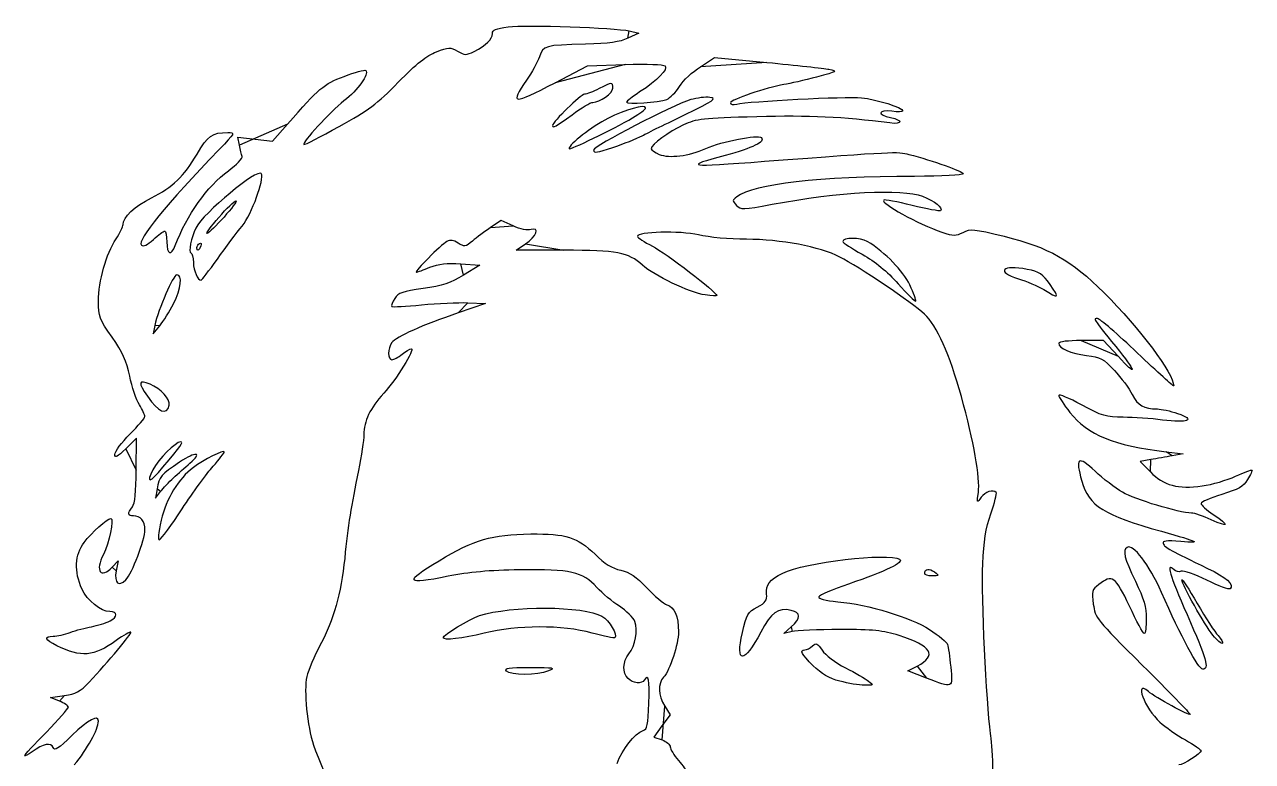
# Model space of a CAD drawing. Extents: x 116 to 499, y 270 to 710.
# Drawn here: x 140.4 to 499.4, y 494.3 to 709.6 of the extents above; entities that cross this region are included whole.
import ezdxf

# ---------------------------------------------------------------- set-up
doc = ezdxf.new("R2010")
doc.units = 0
doc.layers.add('Ebene_1', color=7, linetype='CONTINUOUS')

msp = doc.modelspace()

# ---------------------------------------------------------------- linework, layer by layer
at = {"layer": 'Ebene_1', "color": 7}
for points in [[(317.191424, 707.746476), (319.991424, 707.08882), (316.791424, 705.603068)], [(295.535528, 692.606676), (305.025344, 697.54194), (315.9622, 697.912868)], [(338.002464, 697.278508), (342.156752, 699.9443), (357.474088, 698.51946)], [(300.477216, 683.271452), (300.477216, 683.271452)], [(318.191456, 682.375052), (318.191456, 682.375052)], [(203.218544, 674.3689), (202.712024, 676.666348), (207.823272, 676.11898), (212.93452, 675.571612), (217.262976, 680.502644)], [(321.00736, 677.132572), (321.00736, 677.132572)], [(197.191456, 653.271452), (197.191456, 653.271452)], [(283.285528, 650.747756), (279.736224, 652.31778), (276.66384, 650.261204)], [(190.791456, 644.424236), (190.791456, 644.424236)], [(298.073152, 643.666988), (284.15484, 643.671788), (286.867608, 645.499924)], [(196.769696, 641.071452), (196.769696, 641.071452)], [(267.944096, 639.671788), (273.496744, 639.271788), (268.744096, 636.36726)], [(399.22984, 633.517044), (399.22984, 633.517052)], [(440.2414, 633.64246), (440.2414, 633.64246)], [(270.023856, 628.314316), (275.191456, 628.071788), (267.191456, 625.363108)], [(183.928584, 628.01722), (183.928584, 628.01722)], [(178.483192, 621.671452), (177.971864, 619.271452), (179.918784, 621.60574)], [(460.1432, 612.67142), (455.895584, 617.27142), (449.343504, 617.27142)], [(182.663856, 598.409116), (182.663856, 598.409116)], [(173.071592, 579.428948), (173.160152, 588.765628), (169.975784, 585.65618)], [(469.68412, 582.474676), (466.576816, 581.95866), (469.57644, 578.886764)], [(474.226168, 584.757196), (479.191424, 584.171388), (475.991424, 583.581044)], [(180.822048, 580.241284), (180.822048, 580.241284)], [(183.935192, 577.130348), (183.935192, 577.130348)], [(179.147888, 573.995204), (178.694824, 571.271452), (180.143136, 573.130348)], [(186.49008, 568.128436), (186.49008, 568.128436)], [(166.024056, 551.071452), (167.719008, 552.871452), (167.183376, 549.963068)], [(403.591456, 549.224236), (403.591456, 549.224236)], [(364.791456, 532.23778), (362.391456, 531.642748), (364.591456, 533.618724)], [(262.791456, 530.432996), (262.791456, 530.43302)], [(487.84472, 531.217132), (487.84472, 531.217132)], [(281.312176, 520.726004), (281.312176, 520.725996)], [(404.10952, 518.674156), (398.627584, 520.752628), (401.41208, 522.181164)], [(378.791456, 517.757108), (378.791456, 517.757108)], [(404.109496, 518.674156), (404.10952, 518.674156)], [(150.591456, 511.934068), (147.991456, 513.001276), (152.031048, 513.542636)], [(327.573984, 510.50006), (329.156512, 507.939476), (326.764704, 504.687124), (324.372904, 501.43478), (326.782176, 500.5949)]]:
    msp.add_lwpolyline(points, close=True, dxfattribs=at)
for points in [[(277.191424, 706.937844), (277.191424, 708.064668), (278.13716, 708.474476), (281.791424, 708.93114)], [(281.791424, 708.93114), (287.088616, 709.593116), (313.024576, 708.725164), (317.191424, 707.746476)], [(271.84436, 701.774724), (275.433592, 703.592036), (277.191424, 705.289396), (277.191424, 706.937844)], [(304.391424, 703.874084), (292.44548, 703.55826), (292.12944, 703.470404), (290.921376, 700.129572)], [(316.791424, 705.603068), (314.395376, 704.490588), (311.280056, 704.056204), (304.391424, 703.874084)], [(249.658504, 692.733004), (255.042488, 698.229948), (257.933136, 700.53734), (260.813824, 701.637484)], [(260.813824, 701.637484), (264.455496, 703.028252), (264.847744, 703.038796), (266.999672, 701.803764)], [(266.999672, 701.803764), (269.118464, 700.58774), (269.495536, 700.585484), (271.84436, 701.774724)], [(290.921376, 700.129572), (290.365096, 698.591196), (288.668288, 695.527452), (287.150688, 693.32126)], [(315.9622, 697.912868), (322.449704, 698.132892), (327.212976, 697.969908), (327.670696, 697.512148)], [(327.670696, 697.512148), (328.643512, 696.539332), (325.466824, 693.282612), (320.24396, 689.898316)], [(331.890144, 691.510988), (332.967064, 693.216932), (335.717608, 695.812316), (338.002464, 697.278508)], [(357.474088, 698.51946), (365.898624, 697.735796), (374.051424, 696.843268), (375.591424, 696.536076)], [(375.591424, 696.536076), (378.276512, 696.00046), (378.12876, 695.90742), (371.991424, 694.269236)], [(217.262976, 680.502644), (226.556912, 691.090436), (227.795336, 692.136692), (233.796408, 694.470548)], [(240.161328, 696.16822), (241.190168, 695.139372), (237.870032, 690.506764), (233.785112, 687.271452)], [(233.796408, 694.470548), (236.989152, 695.712228), (239.853368, 696.47618), (240.161328, 696.16822)], [(287.150688, 693.32126), (282.223544, 686.158444), (283.007928, 686.091604), (295.535528, 692.606676)], [(371.991424, 694.269236), (368.471424, 693.329676), (364.151424, 692.331124), (362.391424, 692.050236)], [(232.391424, 679.797524), (241.00248, 684.547324), (243.400776, 686.343988), (249.658504, 692.733004)], [(308.391456, 690.871452), (306.666512, 689.991452), (304.753072, 689.271452), (304.139376, 689.271452)], [(306.556032, 686.871452), (308.629928, 686.871452), (312.391456, 689.561044), (312.391456, 691.04394)], [(312.391456, 691.04394), (312.391456, 692.831924), (312.219792, 692.824524), (308.391456, 690.871452)], [(320.24396, 689.898316), (318.125064, 688.525316), (316.391424, 687.169612), (316.391424, 686.885644)], [(328.161768, 687.744052), (329.135464, 688.109924), (330.813232, 689.805044), (331.890144, 691.510988)], [(362.391424, 692.050236), (357.389544, 691.251956), (346.791424, 687.630084), (346.791424, 686.718996)], [(233.785112, 687.271452), (229.696592, 684.033292), (221.456808, 675.107116), (222.0624, 674.572212)], [(304.139376, 689.271452), (303.108128, 689.271452), (294.791456, 681.12898), (294.791456, 680.11934)], [(300.477216, 683.271452), (303.166856, 685.251452), (305.90232, 686.871452), (306.556032, 686.871452)], [(335.222832, 687.655524), (329.636552, 685.981836), (306.791456, 674.137092), (306.791456, 672.914396)], [(321.991456, 685.240052), (321.991456, 686.399052), (315.997192, 684.733884), (310.967792, 682.177748)], [(316.391424, 686.885644), (316.391424, 686.201524), (325.902648, 686.895164), (328.161768, 687.744052)], [(333.591456, 683.337764), (341.959504, 687.399372), (342.88532, 688.036868), (340.80592, 688.305428)], [(340.80592, 688.305428), (339.493872, 688.474892), (336.98148, 688.182428), (335.222832, 687.655524)], [(346.791424, 686.718996), (346.791424, 686.262644), (347.605632, 686.102316), (348.624536, 686.358052)], [(348.624536, 686.358052), (351.98116, 687.200508), (380.71352, 688.66202), (385.073208, 688.21206)], [(385.073208, 688.21206), (389.59848, 687.745012), (397.191424, 685.349908), (397.191424, 684.389508)], [(294.791456, 680.11934), (294.791456, 679.241684), (295.648864, 679.71702), (300.477216, 683.271452)], [(299.591456, 673.351932), (299.591456, 672.74338), (312.481592, 678.996564), (318.191456, 682.375052)], [(310.967792, 682.177748), (306.323216, 679.817196), (299.591456, 674.594668), (299.591456, 673.351932)], [(318.191456, 682.375052), (320.281456, 683.611692), (321.991456, 684.90094), (321.991456, 685.240052)], [(321.00736, 677.132572), (322.648616, 677.982668), (328.311456, 680.775004), (333.591456, 683.337764)], [(354.475264, 682.665196), (338.444968, 682.243892), (336.9482, 682.076804), (333.017192, 680.269732)], [(393.391424, 680.83754), (379.495576, 682.62098), (369.91428, 683.070956), (354.475264, 682.665196)], [(393.991424, 684.252884), (389.966064, 684.792796), (389.61116, 683.16534), (393.591424, 682.418636)], [(393.591424, 682.418636), (397.354064, 681.712764), (397.181816, 680.351068), (393.391424, 680.83754)], [(397.191424, 684.389508), (397.191424, 684.0783), (395.751424, 684.016812), (393.991424, 684.252884)], [(222.0624, 674.572212), (222.24336, 674.412372), (226.891424, 676.763764), (232.391424, 679.797524)], [(333.017192, 680.269732), (328.783208, 678.32338), (323.591424, 674.482948), (323.591424, 673.297364)], [(190.835672, 671.77222), (193.98916, 677.146388), (195.267352, 678.038348), (199.846912, 678.060532)], [(199.846912, 678.060532), (202.042472, 678.071172), (201.973768, 677.938596), (197.2614, 673.071452)], [(312.40736, 673.67686), (315.496104, 674.727412), (319.366104, 676.282484), (321.00736, 677.132572)], [(339.591424, 673.398868), (344.28876, 675.48034), (354.846176, 677.536668), (355.822552, 676.560292)], [(355.822552, 676.560292), (357.02576, 675.357084), (353.38648, 673.562068), (345.284888, 671.362772)], [(197.2614, 673.071452), (181.928992, 657.235468), (173.214128, 646.528748), (174.560632, 645.182244)], [(177.472704, 658.983756), (183.775152, 662.127188), (186.97044, 665.185108), (190.835672, 671.77222)], [(204.031136, 671.07666), (203.862792, 671.623796), (203.497128, 673.105308), (203.218544, 674.3689)], [(306.791456, 672.914396), (306.791456, 671.989972), (307.88368, 672.13826), (312.40736, 673.67686)], [(323.591424, 673.297364), (323.591424, 672.949852), (324.666464, 672.220236), (325.9804, 671.675988)], [(325.9804, 671.675988), (328.918696, 670.458908), (334.571432, 671.174428), (339.591424, 673.398868)], [(356.791424, 669.642556), (395.033952, 672.53262), (395.506064, 672.555204), (398.984936, 671.660468)], [(398.984936, 671.660468), (406.024088, 669.85006), (414.791424, 666.713564), (414.791424, 666.005724)], [(199.979832, 666.862892), (202.376392, 668.633332), (204.19948, 670.529532), (204.031136, 671.07666)], [(345.284888, 671.362772), (332.998008, 668.027316), (333.81052, 667.905844), (356.791424, 669.642556)], [(184.460872, 645.054124), (187.843032, 653.949876), (193.764576, 662.271412), (199.979832, 666.862892)], [(209.60528, 666.049084), (208.561088, 667.738628), (192.6558, 654.518796), (190.453624, 650.131004)], [(204.01792, 650.724628), (206.84008, 654.25586), (210.570512, 664.487308), (209.60528, 666.049084)], [(400.591424, 665.249636), (372.63592, 665.206756), (353.73244, 663.022348), (348.6438, 659.246804)], [(414.791424, 666.005724), (414.791424, 665.58838), (408.661952, 665.26202), (400.591424, 665.249636)], [(358.960056, 657.085148), (378.473792, 660.744972), (396.964472, 661.730804), (402.928408, 659.429324)], [(169.191424, 651.146412), (169.191424, 653.316356), (172.625072, 656.56594), (177.472704, 658.983756)], [(202.197584, 658.071452), (203.143016, 658.071452), (194.785072, 648.704508), (193.712304, 648.561804)], [(197.191456, 653.271452), (199.478528, 655.911452), (201.731288, 658.071452), (202.197584, 658.071452)], [(348.6438, 659.246804), (347.272992, 658.229732), (347.268288, 658.091204), (348.560056, 656.78026)], [(348.560056, 656.78026), (349.859144, 655.461876), (350.38756, 655.477364), (358.960056, 657.085148)], [(391.59268, 658.328164), (390.626048, 657.388636), (401.66552, 651.32006), (408.626488, 648.964412)], [(399.893152, 656.761964), (395.5472, 657.836532), (391.811992, 658.541324), (391.59268, 658.328164)], [(402.928408, 659.429324), (406.566424, 658.025412), (409.03992, 656.053252), (408.207152, 655.220484)], [(408.207152, 655.220484), (407.9804, 654.993732), (404.239096, 655.687396), (399.893152, 656.761964)], [(167.145896, 646.94614), (168.270936, 648.646196), (169.191424, 650.536316), (169.191424, 651.146412)], [(190.453624, 650.131004), (189.134032, 647.50174), (188.240624, 642.871452), (189.052904, 642.871452)], [(193.712304, 648.561804), (193.338768, 648.512124), (194.904384, 650.631452), (197.191456, 653.271452)], [(196.769696, 641.071452), (199.238336, 644.481452), (202.50004, 648.82538), (204.01792, 650.724628)], [(276.66384, 650.261204), (274.974032, 649.130084), (272.580384, 647.370244), (271.344624, 646.350444)], [(288.48668, 649.702012), (287.519752, 649.395124), (285.363136, 649.828732), (283.285528, 650.747756)], [(286.867608, 645.499924), (290.035152, 647.634532), (291.158488, 650.550012), (288.48668, 649.702012)], [(414.812608, 648.882372), (416.993672, 650.010252), (417.85884, 649.927572), (426.778336, 647.738908)], [(161.997536, 628.796916), (162.004736, 634.571268), (164.291664, 642.633108), (167.145896, 646.94614)], [(174.560632, 645.182244), (175.11584, 644.627036), (176.236224, 645.150564), (178.06252, 646.818644)], [(178.06252, 646.818644), (179.539536, 648.167692), (181.027768, 649.271452), (181.369712, 649.271452)], [(181.369712, 649.271452), (181.711656, 649.271452), (181.991424, 647.831452), (181.991424, 646.071452)], [(267.198272, 645.740892), (265.824536, 646.640996), (264.896384, 646.764972), (263.845104, 646.18878)], [(271.344624, 646.350444), (269.250816, 644.622556), (268.968424, 644.581036), (267.198272, 645.740892)], [(337.441104, 648.13618), (331.946664, 649.4113), (319.591456, 649.098012), (319.591456, 647.683572)], [(319.591456, 647.683572), (319.591456, 647.341828), (321.570176, 646.061076), (323.988608, 644.83746)], [(351.441104, 646.858916), (346.523976, 646.866116), (340.57508, 647.40886), (337.441104, 648.13618)], [(378.778944, 641.677796), (372.807656, 644.703676), (361.513584, 646.844156), (351.441104, 646.858916)], [(386.791456, 646.260324), (384.896888, 647.44558), (379.566128, 647.386444), (379.609976, 646.180644)], [(399.22984, 633.517052), (397.265184, 637.669988), (392.15648, 642.903924), (386.791456, 646.260324)], [(408.626488, 648.964412), (412.077864, 647.796436), (412.696768, 647.788228), (414.812608, 648.882372)], [(426.778336, 647.738908), (439.794984, 644.544884), (446.526344, 640.75382), (456.001896, 631.280324)], [(181.991424, 646.071452), (181.991424, 642.38674), (183.249656, 641.868388), (184.460872, 645.054124)], [(189.052904, 642.871452), (189.394704, 642.871452), (189.710368, 641.600916), (189.754384, 640.048028)], [(190.791456, 644.424236), (190.791456, 644.838268), (191.147336, 645.396972), (191.582296, 645.665788)], [(191.896704, 644.913004), (191.364872, 643.527068), (190.791456, 643.273492), (190.791456, 644.424236)], [(191.582296, 645.665788), (192.035784, 645.94606), (192.169896, 645.624908), (191.896704, 644.913004)], [(263.845104, 646.18878), (262.172752, 645.272196), (254.196656, 637.271788), (254.955208, 637.271788)], [(321.04808, 639.32322), (316.865232, 643.077436), (313.773608, 643.661956), (298.073152, 643.666988)], [(323.988608, 644.83746), (327.830112, 642.893836), (342.791456, 631.423804), (342.791456, 630.422364)], [(379.609976, 646.180644), (379.620136, 645.90058), (382.191408, 644.231444), (385.323872, 642.471444)], [(189.754384, 640.048028), (189.820944, 637.698564), (191.066128, 634.871452), (192.034312, 634.871452)], [(192.034312, 634.871452), (192.170128, 634.871452), (194.301048, 637.661452), (196.769696, 641.071452)], [(258.925128, 638.671788), (261.52488, 639.721788), (263.779608, 639.971788), (267.944096, 639.671788)], [(339.425328, 630.590812), (334.718064, 631.343532), (324.561856, 636.169508), (321.04808, 639.32322)], [(403.498896, 625.003604), (400.058752, 628.221044), (384.124928, 638.96878), (378.778944, 641.677796)], [(385.323872, 642.471444), (389.150456, 640.321444), (392.597696, 637.496644), (395.82976, 633.862516)], [(433.596264, 638.070452), (426.324952, 639.579972), (424.206784, 637.354804), (430.991456, 635.33406)], [(184.904504, 636.471452), (183.838832, 636.471452), (179.511376, 626.497428), (178.483192, 621.671452)], [(183.928584, 628.01722), (186.186784, 632.480476), (186.647488, 636.471452), (184.904504, 636.471452)], [(254.955208, 637.271788), (255.232184, 637.271788), (257.018656, 637.901788), (258.925128, 638.671788)], [(268.744096, 636.36726), (264.927416, 634.034732), (262.605168, 633.269012), (256.952096, 632.479044)], [(440.2414, 633.64246), (438.066536, 636.727964), (437.16308, 637.329988), (433.596264, 638.070452)], [(256.952096, 632.479044), (250.97008, 631.643108), (249.722128, 631.204444), (248.643728, 629.558604)], [(395.82976, 633.862516), (398.475544, 630.887604), (400.790712, 628.604036), (400.974592, 628.787916)], [(400.974592, 628.787916), (401.158472, 628.971788), (400.373328, 631.0999), (399.22984, 633.517044)], [(430.991456, 635.33406), (433.301456, 634.646052), (436.631456, 633.214444), (438.391456, 632.152708)], [(438.391456, 632.152708), (442.888912, 629.439572), (443.089832, 629.601364), (440.2414, 633.64246)], [(165.967448, 618.260724), (162.2504, 623.553612), (161.991824, 624.239876), (161.997536, 628.796916)], [(248.643728, 629.558604), (247.945776, 628.493388), (247.543256, 627.453324), (247.74924, 627.247332)], [(256.490008, 627.714828), (261.09144, 628.177932), (267.181672, 628.4477), (270.023856, 628.314316)], [(342.791456, 630.422364), (342.791456, 630.218964), (341.276696, 630.294764), (339.425328, 630.590812)], [(456.001896, 631.280324), (466.568768, 620.715756), (476.391424, 607.587052), (476.391424, 604.028228)], [(179.918784, 621.60574), (180.989592, 622.889596), (182.794, 625.774756), (183.928584, 628.01722)], [(247.74924, 627.247332), (247.955232, 627.041348), (251.888576, 627.251332), (256.490008, 627.714828)], [(267.191456, 625.363108), (256.88628, 621.873932), (249.05628, 618.375292), (247.791456, 616.6947)], [(414.318584, 600.891076), (410.853264, 613.354068), (407.164088, 621.5757), (403.498896, 625.003604)], [(454.14512, 623.67142), (452.828936, 623.67142), (452.538944, 624.116284), (459.449544, 615.534308)], [(465.843072, 613.60254), (460.04148, 619.14042), (454.7774, 623.67142), (454.14512, 623.67142)], [(171.135712, 606.881036), (170.204312, 611.34806), (169.073584, 613.837756), (165.967448, 618.260724)], [(253.450168, 614.853996), (254.645616, 614.886316), (248.99124, 605.744412), (245.410016, 601.85486)], [(247.791456, 616.6947), (246.498536, 614.976772), (246.498536, 611.66658), (247.791456, 611.68958)], [(250.791456, 613.271788), (251.891456, 614.13222), (253.08788, 614.844212), (253.450168, 614.853996)], [(449.343504, 617.27142), (445.611856, 617.27142), (442.791424, 616.934988), (442.791424, 616.48986)], [(442.791424, 616.48986), (442.791424, 615.023884), (446.384136, 613.4417), (450.928432, 612.906436)], [(459.449544, 615.534308), (465.511904, 608.005724), (465.889136, 606.448796), (460.1432, 612.67142)], [(247.791456, 611.68958), (248.341456, 611.69934), (249.691456, 612.411356), (250.791456, 613.271788)], [(450.928432, 612.906436), (455.025504, 612.423852), (455.813432, 612.000004), (459.054208, 608.535356)], [(476.391424, 604.028228), (476.391424, 603.756212), (471.644664, 608.064652), (465.843072, 613.60254)], [(173.959688, 598.522796), (173.06224, 599.9749), (171.791448, 603.736108), (171.135712, 606.881036)], [(459.054208, 608.535356), (461.028024, 606.42518), (463.380096, 603.253788), (464.281032, 601.487812)], [(177.086784, 604.514812), (173.700784, 605.917332), (173.510032, 605.05946), (176.304696, 600.997556)], [(182.663856, 598.409116), (183.002648, 600.156588), (180.199424, 603.225508), (177.086784, 604.514812)], [(176.304696, 600.997556), (179.533488, 596.304668), (182.056752, 595.277596), (182.663856, 598.409116)], [(245.410016, 601.85486), (241.405456, 597.505516), (239.591456, 593.742772), (239.591456, 589.785548)], [(419.274648, 572.871452), (419.854544, 577.028236), (417.933008, 587.89182), (414.318584, 600.891076)], [(449.457176, 598.475532), (445.791016, 600.457788), (442.791424, 601.707196), (442.791424, 601.251996)], [(442.791424, 601.251996), (442.791424, 600.796788), (444.268352, 598.54494), (446.07348, 596.247884)], [(464.281032, 601.487812), (465.920936, 598.273332), (467.619648, 597.30374), (471.648912, 597.28234)], [(175.591424, 595.098764), (175.591424, 595.529876), (174.857144, 597.070684), (173.959688, 598.522796)], [(446.07348, 596.247884), (451.221736, 589.696652), (458.890736, 586.5665), (474.226168, 584.757196)], [(461.657176, 594.846716), (456.640016, 594.869116), (455.500128, 595.208164), (449.457176, 598.475532)], [(471.648912, 597.28234), (472.780528, 597.27594), (475.437008, 596.68174), (477.5522, 595.961028)], [(171.191424, 589.914932), (173.611424, 592.334932), (175.591424, 594.667652), (175.591424, 595.098764)], [(473.081456, 594.057348), (469.841936, 594.477916), (464.701016, 594.833132), (461.657176, 594.846716)], [(477.5522, 595.961028), (482.993776, 594.106892), (480.588576, 593.082748), (473.081456, 594.057348)], [(166.791424, 584.030836), (166.791424, 584.847084), (168.771424, 587.494932), (171.191424, 589.914932)], [(239.591456, 589.785548), (239.591456, 588.279852), (238.87404, 583.561212), (237.9972, 579.299692)], [(169.975784, 585.65618), (167.458416, 583.198036), (166.791424, 582.857588), (166.791424, 584.030836)], [(186.07736, 587.671452), (184.545888, 587.671452), (179.513104, 582.654132), (177.928064, 579.547196)], [(180.822048, 580.241284), (186.223112, 586.66554), (186.934584, 587.671452), (186.07736, 587.671452)], [(198.791456, 584.767188), (198.791456, 585.453932), (192.747496, 582.380868), (189.741424, 580.165684)], [(185.720248, 581.721916), (180.333272, 578.146244), (179.718064, 577.42298), (179.147888, 573.995204)], [(188.734648, 581.40534), (192.569896, 584.737972), (190.57912, 584.947052), (185.720248, 581.721916)], [(195.51912, 580.550932), (197.318904, 582.574644), (198.791456, 584.471964), (198.791456, 584.767188)], [(453.405672, 579.121988), (448.469624, 583.78542), (447.52176, 583.072428), (449.519888, 576.199084)], [(475.991424, 583.581044), (474.231424, 583.256356), (471.393136, 582.758492), (469.68412, 582.474676)], [(171.912672, 568.68186), (172.651112, 569.6549), (173.010496, 572.98758), (173.071592, 579.428948)], [(177.928064, 579.547196), (175.80836, 575.392236), (176.981944, 575.673708), (180.822048, 580.241284)], [(189.741424, 580.165684), (185.411208, 576.974724), (181.842192, 571.112172), (180.367296, 564.767532)], [(183.935192, 577.130348), (185.224248, 578.307956), (187.384, 580.2317), (188.734648, 581.40534)], [(186.49008, 568.128436), (189.656272, 572.9371), (193.719344, 578.52722), (195.51912, 580.550932)], [(237.9972, 579.299692), (235.890992, 569.063348), (234.98416, 563.253236), (233.992176, 553.639332)], [(461.415488, 572.9293), (459.312256, 574.16026), (455.70784, 576.946972), (453.405672, 579.121988)], [(469.57644, 578.886764), (473.435344, 574.934892), (477.6474, 573.80262), (484.748536, 574.808268)], [(494.507904, 577.621844), (496.99784, 578.761772), (499.14692, 579.582596), (499.283624, 579.445884)], [(499.283624, 579.445884), (499.420336, 579.309172), (498.83864, 578.056868), (497.99096, 576.66298)], [(180.143136, 573.130348), (180.939712, 574.15274), (182.646136, 575.95274), (183.935192, 577.130348)], [(449.519888, 576.199084), (451.626616, 568.952196), (455.972824, 566.214164), (472.791424, 561.538428)], [(484.748536, 574.808268), (487.626248, 575.215796), (492.01796, 576.481908), (494.507904, 577.621844)], [(497.99096, 576.66298), (496.72384, 574.579356), (495.3788, 573.80342), (490.428064, 572.300028)], [(420.107424, 571.471452), (418.864856, 569.722988), (418.841008, 569.763068), (419.274648, 572.871452)], [(424.519032, 572.87722), (423.552848, 573.843404), (421.277912, 573.118492), (420.107424, 571.471452)], [(422.929296, 566.67722), (424.02048, 569.870388), (424.735856, 572.660388), (424.519032, 572.87722)], [(481.591424, 566.879644), (478.011168, 566.933004), (464.989624, 570.837452), (461.415488, 572.9293)], [(490.428064, 572.300028), (487.116152, 571.294292), (484.403816, 570.11142), (484.400656, 569.67142)], [(172.231424, 566.071452), (170.532856, 566.071452), (170.449528, 566.753884), (171.912672, 568.68186)], [(179.856848, 559.093252), (180.338936, 559.253948), (183.323896, 563.31978), (186.49008, 568.128436)], [(484.400656, 569.67142), (484.397456, 569.23142), (486.006208, 567.79142), (487.975576, 566.47142)], [(157.791424, 558.259556), (160.04976, 561.208876), (164.572616, 565.271452), (165.597744, 565.271452)], [(165.597744, 565.271452), (166.613352, 565.271452), (165.118448, 557.980724), (163.444248, 554.768684)], [(175.591424, 562.0067), (175.591424, 564.491932), (174.28576, 566.071452), (172.231424, 566.071452)], [(180.367296, 564.767532), (179.466272, 560.891508), (179.287424, 558.903444), (179.856848, 559.093252)], [(420.572496, 551.995932), (420.85024, 558.607796), (421.451328, 562.35218), (422.929296, 566.67722)], [(487.391424, 564.900412), (485.081424, 565.975868), (482.471424, 566.866524), (481.591424, 566.879644)], [(487.975576, 566.47142), (492.797096, 563.239724), (492.525768, 562.510028), (487.391424, 564.900412)], [(170.020496, 547.374364), (171.83376, 549.223956), (175.591424, 559.093644), (175.591424, 562.0067)], [(261.580584, 552.956724), (271.935608, 559.1765), (276.908632, 560.624692), (288.380336, 560.761068)], [(288.380336, 560.761068), (298.785656, 560.884772), (301.957544, 559.883244), (307.191456, 554.821436)], [(472.791424, 561.538428), (483.898512, 558.450548), (484.729448, 558.01534), (478.50028, 558.548396)], [(157.16248, 544.68798), (154.870272, 549.737492), (155.102464, 554.74786), (157.791424, 558.259556)], [(462.767672, 556.85674), (461.375032, 555.996044), (461.939144, 553.694892), (465.191424, 546.969588)], [(472.829064, 543.67142), (469.195296, 551.885092), (464.557472, 557.9629), (462.767672, 556.85674)], [(478.50028, 558.548396), (474.117928, 558.923412), (473.077544, 558.80154), (473.347944, 557.94486)], [(473.347944, 557.94486), (473.683344, 556.882236), (475.582848, 555.822604), (486.32344, 550.7065)], [(163.444248, 554.768684), (160.932072, 549.94898), (162.649456, 547.487724), (166.024056, 551.071452)], [(233.992176, 553.639332), (232.9148, 543.197796), (230.797688, 535.691804), (226.874952, 528.406036)], [(264.22584, 548.388788), (251.662544, 545.874012), (251.179016, 546.708988), (261.580584, 552.956724)], [(307.191456, 554.821436), (310.05564, 552.051444), (312.19524, 550.729812), (314.72648, 550.167084)], [(362.130048, 549.342172), (368.248968, 552.463804), (393.072112, 555.390172), (396.265312, 553.366332)], [(396.265312, 553.366332), (397.682984, 552.467812), (392.388376, 549.90842), (381.314544, 546.139196)], [(167.183376, 549.963068), (166.533728, 546.43566), (167.888416, 545.19958), (170.020496, 547.374364)], [(285.191456, 550.287572), (276.340488, 550.156084), (270.339872, 549.612628), (264.22584, 548.388788)], [(307.716216, 545.135868), (303.475312, 549.728468), (300.06464, 550.508532), (285.191456, 550.287572)], [(314.72648, 550.167084), (317.472776, 549.556532), (319.168472, 548.40854), (322.32648, 545.02186)], [(357.3504, 543.199636), (357.05596, 545.898116), (358.159784, 547.316692), (362.130048, 549.342172)], [(403.591456, 549.224236), (403.591456, 550.618412), (404.944976, 550.828348), (406.4736, 549.671268)], [(406.4736, 549.671268), (407.911776, 548.582652), (407.87596, 548.521004), (405.791456, 548.496892)], [(422.862728, 502.500196), (421.592792, 511.613276), (420.168848, 542.387036), (420.572496, 551.995932)], [(476.50224, 550.280604), (474.012336, 552.770508), (475.1346, 548.90198), (480.29056, 537.222004)], [(478.574512, 549.85238), (477.921048, 549.60162), (476.988528, 549.7943), (476.50224, 550.280604)], [(486.058984, 547.238484), (482.595992, 548.926884), (479.227976, 550.103132), (478.574512, 549.85238)], [(486.32344, 550.7065), (491.709368, 548.141004), (494.142256, 545.955588), (492.94508, 544.758412)], [(381.314544, 546.139196), (376.680624, 544.561932), (372.765176, 542.875292), (372.613552, 542.391108)], [(405.791456, 548.496892), (404.581456, 548.482892), (403.591456, 548.810204), (403.591456, 549.224236)], [(454.481336, 545.999212), (452.514776, 544.452316), (452.39608, 544.020924), (452.897328, 540.242276)], [(463.456816, 539.67422), (459.378808, 548.406788), (458.41, 549.0895), (454.481336, 545.999212)], [(465.191424, 546.969588), (467.71848, 541.743964), (468.391424, 539.439612), (468.391424, 536.011908)], [(487.84472, 531.217132), (485.499248, 534.062596), (478.783992, 546.052756), (478.800104, 547.366388)], [(478.800104, 547.366388), (478.804904, 547.754172), (480.810816, 544.651452), (483.257784, 540.471452)], [(492.94508, 544.758412), (492.62072, 544.434052), (489.521976, 545.550076), (486.058984, 547.238484)], [(165.344208, 538.074444), (162.692968, 538.080044), (158.695008, 541.311972), (157.16248, 544.68798)], [(314.33348, 539.626844), (312.302608, 540.914788), (309.324832, 543.393852), (307.716216, 545.135868)], [(322.32648, 545.02186), (324.562216, 542.624228), (327.22208, 540.408804), (328.23728, 540.0987)], [(354.631432, 539.411316), (357.093432, 540.724932), (357.55088, 541.362292), (357.3504, 543.199636)], [(372.613552, 542.391108), (372.440056, 541.837084), (374.497752, 541.312764), (378.164648, 540.97662)], [(484.872416, 521.27142), (483.638184, 521.27142), (478.561976, 530.712908), (472.829064, 543.67142)], [(273.420616, 536.898372), (282.509792, 539.891228), (304.030408, 539.7929), (309.207232, 536.734876)], [(318.826448, 535.17974), (318.386192, 536.337708), (316.36436, 538.3389), (314.33348, 539.626844)], [(328.23728, 540.0987), (330.455584, 539.4211), (331.591456, 536.749108), (331.591456, 532.208412)], [(350.287624, 531.962188), (351.559688, 537.357996), (351.910456, 537.959516), (354.631432, 539.411316)], [(364.542976, 538.438164), (360.653584, 539.29242), (358.72112, 537.906876), (355.659744, 532.069028)], [(378.164648, 540.97662), (387.221416, 540.14638), (399.362624, 536.458804), (405.01484, 532.821556)], [(452.897328, 540.242276), (453.430096, 536.2261), (453.672096, 535.925948), (467.315304, 522.359468)], [(467.791424, 531.67422), (467.461424, 531.67582), (465.510848, 535.275764), (463.456816, 539.67422)], [(483.257784, 540.471452), (485.704744, 536.291452), (488.462272, 532.062868), (489.385624, 531.074604)], [(159.963808, 533.676388), (161.708608, 533.969116), (164.150376, 534.733092), (165.389968, 535.374108)], [(165.389968, 535.374108), (167.727392, 536.582836), (167.702224, 538.069228), (165.344208, 538.074444)], [(262.791456, 530.43302), (262.791456, 531.292172), (270.341104, 535.884364), (273.420616, 536.898372)], [(309.207232, 536.734876), (311.3566, 535.465212), (313.888032, 531.301364), (313.031376, 530.444708)], [(317.10112, 525.738644), (319.05568, 528.223468), (319.839832, 532.514356), (318.826448, 535.17974)], [(364.591456, 533.618724), (367.404056, 536.144924), (367.38728, 537.81346), (364.542976, 538.438164)], [(468.391424, 536.011908), (468.391424, 533.624644), (468.121424, 531.672684), (467.791424, 531.67422)], [(480.29056, 537.222004), (486.067216, 524.135956), (486.890064, 521.27142), (484.872416, 521.27142)], [(148.775264, 530.871452), (149.86636, 530.871452), (152.11636, 531.382812), (153.775264, 532.007804)], [(153.775264, 532.007804), (155.434168, 532.632796), (158.219016, 533.383652), (159.963808, 533.676388)], [(159.273272, 517.477724), (164.823776, 523.35942), (171.801944, 531.727628), (171.449784, 532.079788)], [(171.449784, 532.079788), (171.263672, 532.2659), (169.348832, 531.165028), (167.194576, 529.633412)], [(274.791456, 531.784844), (268.512696, 530.213116), (262.791456, 529.568596), (262.791456, 530.432996)], [(306.323696, 531.817404), (297.68616, 534.201964), (284.392488, 534.188244), (274.791456, 531.784844)], [(313.031376, 530.444708), (312.824888, 530.238212), (309.806432, 530.855932), (306.323696, 531.817404)], [(331.591456, 532.208412), (331.591456, 528.491276), (329.139168, 521.02398), (327.223152, 518.906812)], [(355.659744, 532.069028), (350.795384, 522.79302), (348.113416, 522.739684), (350.287624, 531.962188)], [(378.791456, 532.852132), (372.411456, 532.841492), (366.111456, 532.565052), (364.791456, 532.23778)], [(396.095136, 531.077684), (391.26464, 532.596844), (388.615592, 532.868492), (378.791456, 532.852132)], [(405.01484, 532.821556), (407.707208, 531.088996), (410.079424, 529.131452), (410.286432, 528.471452)], [(149.791456, 528.120836), (146.32808, 529.791284), (145.929024, 530.871452), (148.775264, 530.871452)], [(167.194576, 529.633412), (160.547576, 524.907572), (157.078688, 524.606076), (149.791456, 528.120836)], [(226.874952, 528.406036), (225.117672, 525.142204), (223.339392, 520.94682), (222.923224, 519.082972)], [(368.528464, 526.871452), (369.043816, 526.871452), (370.042712, 527.393852), (370.74824, 528.03234)], [(370.74824, 528.03234), (371.887608, 529.06346), (372.207648, 528.922332), (373.611232, 526.769836)], [(401.41208, 522.181164), (407.366224, 525.23582), (405.67556, 528.0647), (396.095136, 531.077684)], [(410.286432, 528.471452), (410.49344, 527.811452), (410.9004, 524.841452), (411.190792, 521.871452)], [(490.620112, 528.833444), (490.375744, 528.589068), (489.126816, 529.661732), (487.84472, 531.217132)], [(489.385624, 531.074604), (490.308968, 530.08634), (490.864488, 529.07782), (490.620112, 528.833444)], [(316.8486, 518.528932), (315.152192, 520.225332), (315.263472, 523.40246), (317.10112, 525.738644)], [(370.991456, 522.27102), (367.511456, 525.68302), (366.875192, 526.871452), (368.528464, 526.871452)], [(373.611232, 526.769836), (374.523704, 525.370492), (377.388792, 523.217308), (380.391456, 521.674332)], [(281.312176, 520.725996), (280.598096, 521.586404), (281.866624, 521.78054), (288.202848, 521.78054)], [(293.58008, 520.762084), (290.368072, 519.392548), (282.4382, 519.36922), (281.312176, 520.726004)], [(288.202848, 521.78054), (295.208128, 521.78054), (295.734768, 521.680796), (293.58008, 520.762084)], [(378.791456, 517.757108), (375.636952, 518.60334), (373.429024, 519.881084), (370.991456, 522.27102)], [(380.391456, 521.674332), (383.251456, 520.204668), (386.311456, 518.444244), (387.191456, 517.762276)], [(411.190792, 521.871452), (411.80652, 515.574092), (412.02532, 515.672884), (404.109496, 518.674156)], [(467.315304, 522.359468), (474.947168, 514.770532), (481.191424, 508.330172), (481.191424, 508.047556)], [(152.031048, 513.542636), (155.40632, 513.994972), (156.59732, 514.642108), (159.273272, 517.477724)], [(222.923224, 519.082972), (222.012512, 515.004268), (223.038936, 504.562004), (224.888208, 499.092268)], [(321.591456, 518.071788), (320.844704, 516.863516), (318.265408, 517.112124), (316.8486, 518.528932)], [(322.937424, 511.31034), (323.173168, 518.330716), (322.826808, 520.070636), (321.591456, 518.071788)], [(327.223152, 518.906812), (325.533976, 517.040292), (325.678952, 513.566284), (327.573984, 510.50006)], [(385.991456, 516.54954), (384.451456, 516.5645), (381.211456, 517.107908), (378.791456, 517.757108)], [(387.191456, 517.762276), (388.72424, 516.574428), (388.673824, 516.523484), (385.991456, 516.54954)], [(468.98652, 514.711452), (464.64704, 518.469996), (467.92228, 509.804196), (472.35468, 505.799788)], [(481.191424, 508.047556), (481.191424, 507.420404), (470.9456, 513.014628), (468.98652, 514.711452)], [(146.791456, 502.871452), (150.311456, 506.467964), (153.191456, 509.738236), (153.191456, 510.138716)], [(153.191456, 510.138716), (153.191456, 510.539196), (152.021456, 511.347108), (150.591456, 511.934068)], [(321.288616, 503.302628), (322.4602, 503.674468), (322.72404, 504.955868), (322.937424, 511.31034)], [(161.991456, 506.087644), (161.991456, 508.061644), (159.028432, 506.463788), (154.339424, 501.961172)], [(140.391456, 495.94742), (140.391456, 496.159124), (143.271456, 499.27494), (146.791456, 502.871452)], [(154.934824, 493.3465), (158.73832, 497.84094), (161.991456, 503.714652), (161.991456, 506.087644)], [(313.625992, 493.671788), (315.101624, 497.812316), (318.85548, 502.53038), (321.288616, 503.302628)], [(472.35468, 505.799788), (473.946864, 504.361348), (477.306472, 502.007596), (479.820488, 500.56922)], [(148.713928, 498.385012), (148.115232, 499.945196), (145.985176, 499.502308), (142.591456, 497.11202)], [(154.339424, 501.961172), (150.209368, 497.995292), (149.127416, 497.307484), (148.713928, 498.385012)], [(224.888208, 499.092268), (227.707712, 490.752788), (236.406248, 472.810868), (238.519208, 470.97646)], [(326.782176, 500.5949), (328.10728, 500.132964), (329.191456, 499.20882), (329.191456, 498.541244)], [(424.134656, 477.51254), (423.866504, 488.15994), (423.294136, 499.404388), (422.862728, 502.500196)], [(479.820488, 500.56922), (482.334504, 499.130844), (484.388968, 497.710412), (484.38596, 497.412708)], [(142.591456, 497.11202), (141.381456, 496.259788), (140.391456, 495.735716), (140.391456, 495.94742)], [(329.191456, 498.541244), (329.191456, 497.87366), (330.271456, 496.097412), (331.591456, 494.594012)], [(484.38596, 497.412708), (484.37724, 496.549788), (479.215776, 493.27142), (477.865912, 493.27142)], [(331.591456, 494.594012), (332.911456, 493.09062), (333.991456, 491.561716), (333.991456, 491.19646)]]:
    msp.add_open_spline(points, degree=3, dxfattribs=at)

doc.saveas('drawing.dxf')
